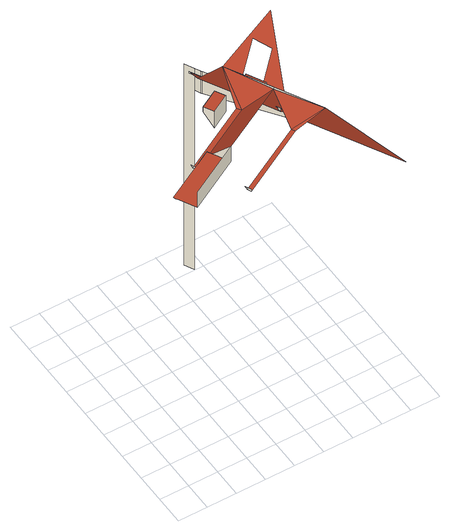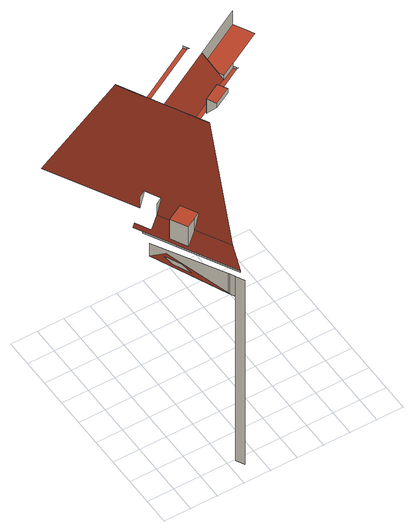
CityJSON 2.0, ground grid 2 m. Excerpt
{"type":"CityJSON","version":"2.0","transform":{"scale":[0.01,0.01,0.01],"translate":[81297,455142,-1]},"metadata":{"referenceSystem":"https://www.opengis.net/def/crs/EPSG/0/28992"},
"CityObjects":{
"building1":{"type":"Building","attributes":{"Volume":104797.07,"Dakoppervlakte":8542.52,"Muuroppervlakte":13883.88,"Vloeroppervlakte":5073.26,"hoogte_Z_max_in_m_NAP":34.28,"GEB_DOEL":"kantoorfunctie - kantoorfunctie,woonfunctie","yearOfConstruction":1620,"measuredHeight":34.75},"geometry":[{"type":"MultiSurface","lod":"2","boundaries":[[[0,1,2,3]],[[4,5,6,7,8,9,10,2,1]],[[11,12,13]],[[13,12,14,15]],[[15,14,7,6,16]],[[17,18,19]],[[19,18,20,21]],[[16,6,5,22]],[[22,5,4]],[[4,1,0]],[[16,22,23,24,13,15]],[[4,0,25,23,22]],[[21,26,27,19]],[[28,29,30,31]],[[32,33,29,28]],[[31,34,32,28]],[[31,30,35,34]],[[34,35,33,32]],[[23,36,24]],[[36,23,25]],[[25,37,36]],[[26,38,27]],[[38,37,25]],[[25,27,38]],[[39,40,41,42,43,44,36,37,38,45,46,47,48]],[[42,49,43]],[[40,50,41]],[[41,50,51,52,49,42]],[[48,53,39]],[[43,49,52,54]],[[46,55,47]],[[56,57,58,59,60]],[[61,51,50,40]],[[59,58,62,63]],[[63,62,64,65]],[[66,67,68,69,44,43,54,61,40,39,70]],[[54,52,51,61]],[[71,69,68,72,73]],[[65,64,74,75]],[[75,76,63,65],[77,78,79,80]]],"semantics":{"surfaces":[{"type":"WallSurface"},{"type":"RoofSurface"}],"values":[0,1,0,0,0,0,0,0,0,0,1,1,1,0,0,1,0,0,1,1,0,1,0,1,1,0,0,1,0,0,0,0,0,0,0,1,0,0,0,1]}}]}
},
"vertices":[
[438,230,2509],[438,230,2381],[80,33,2381],[80,33,2509],[381,334,2381],[362,367,2381],[361,370,2381],[259,314,2381],[3,173,2381],[12,157,2381],[23,137,2381],[239,349,2357],[246,338,2357],[246,338,2340],[259,314,2357],[259,314,2340],[361,370,2340],[410,39,2357],[418,25,2357],[418,25,2340],[431,0,2357],[431,0,2340],[362,367,2340],[725,566,2340],[710,593,2340],[888,477,2509],[901,259,2340],[888,283,2340],[466,577,2512],[466,577,2471],[503,509,2373],[503,509,2512],[591,646,2512],[591,646,2471],[628,578,2512],[628,578,2373],[727,771,2527],[888,477,2527],[1054,175,2527],[1126,772,1897],[1061,890,1897],[1010,862,2001],[945,981,2001],[996,1009,1897],[864,1248,1897],[1526,45,1897],[1184,667,1897],[1133,639,2001],[1075,744,2001],[996,1009,2001],[1061,890,2001],[1131,928,2001],[1066,1047,2001],[1126,772,2001],[1066,1047,1819],[1184,667,2001],[909,1467,53],[909,1467,1791],[940,1405,1791],[940,1405,1603],[940,1405,53],[1131,928,1819],[959,1367,1791],[959,1367,1603],[963,1360,1791],[963,1360,1604],[1248,702,1825],[1267,713,1804],[1234,773,1804],[894,1391,1804],[1190,807,1825],[894,1391,1791],[1234,773,1798],[1234,773,1791],[1248,873,1791],[1248,873,1674],[1381,1274,2151],[1316,1154,1973],[1216,1096,1786],[1149,1211,1769],[1261,1276,1979]
]}
